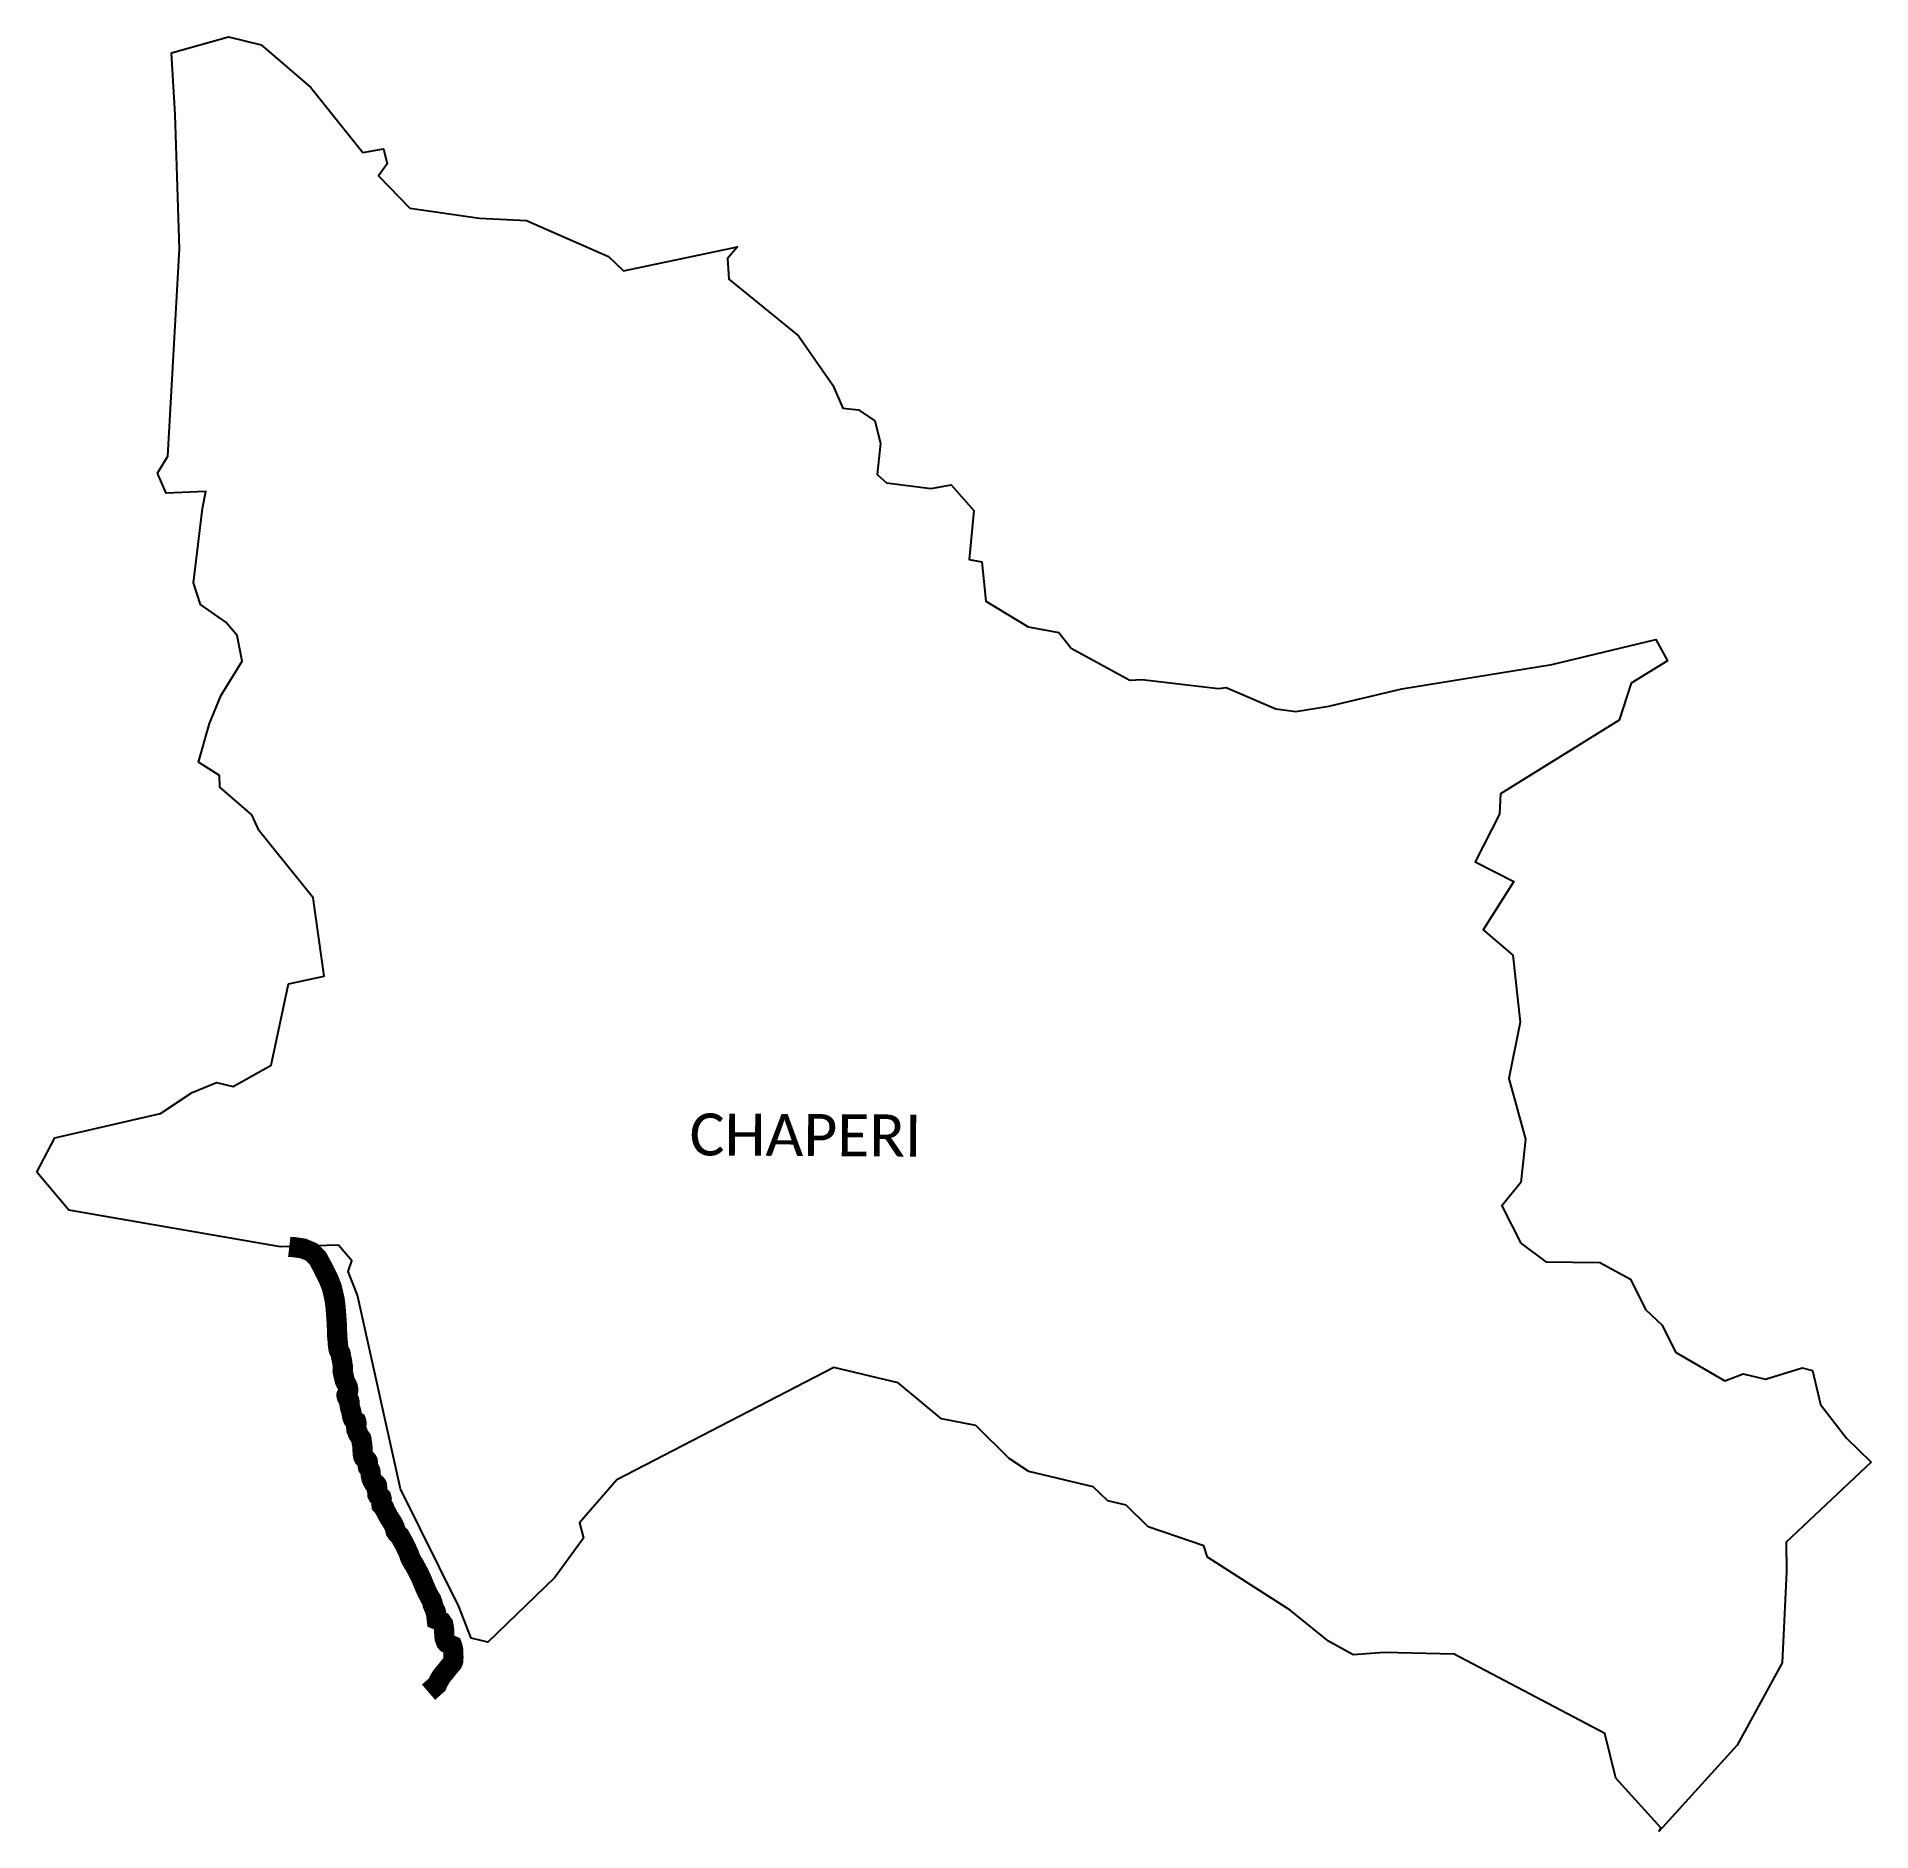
# Model space of a CAD drawing. Header units: metres. Extents: x 311214 to 315750, y 1906255 to 1910693.
import ezdxf

# ---------------------------------------------------------------- set-up
doc = ezdxf.new("R2010")
doc.units = ezdxf.units.M
for name, color, linetype in [('NATURALLY PROTECTED', 3, 'Continuous'), ('village', 3, 'Continuous'), ('VILLAGE NAME', 250, 'Continuous')]:
    doc.layers.add(name, color=color, linetype=linetype)
doc.styles.get("Standard").update_dxf_attribs({"font": 'calibri.ttf'})

msp = doc.modelspace()

# ---------------------------------------------------------------- linework, layer by layer
at = {"layer": 'NATURALLY PROTECTED', "color": 116, "true_color": 0x136734, "const_width": 50, "flags": 128}
msp.add_lwpolyline([(311838.8, 1907700), (311841.4, 1907699.7), (311850.1, 1907699.2), (311873.2, 1907695.8), (311893.2, 1907687.5), (311909, 1907672.1), (311920.3, 1907651.4), (311936.2, 1907619.7), (311944.4, 1907598.3), (311951.1, 1907568.7), (311953.3, 1907551.3), (311954.9, 1907530.1), (311956.6, 1907504.4), (311957.3, 1907479), (311958.7, 1907465), (311958.8, 1907460.4), (311959.8, 1907452.7), (311960.1, 1907450.1), (311960.8, 1907446.5), (311961.5, 1907444.5), (311962.8, 1907441.6), (311964.2, 1907438.9), (311965.4, 1907436.8), (311966.4, 1907433.2), (311967, 1907428.5), (311969.2, 1907418.1), (311970.4, 1907409.6), (311971.2, 1907404.4), (311971.2, 1907398.1), (311970.7, 1907392.9), (311971, 1907390.4), (311972.2, 1907386), (311973, 1907381.5), (311974.7, 1907374.6), (311976.2, 1907368.9), (311978.2, 1907364.4), (311981.7, 1907357.8), (311983.5, 1907353.5), (311984.3, 1907349.9), (311984.8, 1907346.7), (311984.4, 1907342.8), (311982.9, 1907338.6), (311980.5, 1907333.2), (311980.5, 1907331.6), (311981.1, 1907328.7), (311983.5, 1907324.5), (311985.6, 1907321.7), (311987.1, 1907319.3), (311987.8, 1907316.6), (311987.7, 1907313.7), (311987.7, 1907310.4), (311988.1, 1907308.1), (311988.9, 1907303.4), (311989.9, 1907299.8), (311991.1, 1907295.9), (311992.5, 1907290.5), (311993.7, 1907283.1), (311995.4, 1907276.7), (311996.5, 1907274), (311999, 1907270.9), (312000.3, 1907270.2), (312001.9, 1907269.6), (312004.2, 1907268.2), (312004.8, 1907266.4), (312005, 1907264.7), (312004.9, 1907260.7), (312004.2, 1907255.4), (312004.4, 1907253.1), (312004.6, 1907249.7), (312005, 1907247.2), (312006.4, 1907244.4), (312007.6, 1907242.5), (312008, 1907241), (312008.7, 1907237.8), (312010.5, 1907234.5), (312013.6, 1907230), (312015.2, 1907227.8), (312016.8, 1907225.7), (312017.4, 1907223.5), (312017.3, 1907220.1), (312017.6, 1907217.5), (312018.1, 1907214.8), (312018.9, 1907212.7), (312019.5, 1907210), (312019.6, 1907207.2), (312019.8, 1907202), (312020.1, 1907195), (312020.8, 1907185.9), (312021.6, 1907181.8), (312022.7, 1907179.2), (312026.4, 1907175.6), (312029.6, 1907173.5), (312031.9, 1907171), (312032.9, 1907168.9), (312033.2, 1907166.2), (312033.2, 1907161.4), (312032.9, 1907157.7), (312033.3, 1907155.2), (312034.7, 1907153.1), (312036.7, 1907150.4), (312038.6, 1907147.4), (312039.5, 1907145.1), (312039.8, 1907142.6), (312039.9, 1907139.6), (312040.1, 1907136), (312041, 1907131.9), (312042.2, 1907126.4), (312044.1, 1907121.9), (312046.7, 1907117.3), (312049.6, 1907114.7), (312053.5, 1907112.9), (312055.2, 1907110.9), (312055.9, 1907109.1), (312056, 1907106.5), (312055.5, 1907104.7), (312055, 1907103.5), (312054.6, 1907101.7), (312055.4, 1907099.1), (312056.9, 1907096.1), (312057.1, 1907094.1), (312056.7, 1907090), (312056.8, 1907087.4), (312057.4, 1907086.2), (312059.5, 1907085), (312063.2, 1907083.3), (312066.1, 1907080.6), (312067.4, 1907075.4), (312067.2, 1907067.8), (312066.7, 1907063), (312066.9, 1907061.3), (312068.5, 1907059.5), (312071.6, 1907057.7), (312073.3, 1907055.2), (312074.7, 1907050.9), (312085.2, 1907031), (312094.7, 1907016.5), (312099.5, 1907006.5), (312101.6, 1906997.1), (312105.1, 1906991.8), (312112.4, 1906984.4), (312116.7, 1906976.6), (312122.1, 1906966.9), (312126.6, 1906958.1), (312129.9, 1906950.6), (312132.6, 1906945.2), (312134.7, 1906940.5), (312136, 1906936.8), (312137.9, 1906931.1), (312141.2, 1906924.6), (312144.1, 1906919.3), (312146.5, 1906915.9), (312148.7, 1906912), (312152.7, 1906904.6), (312160.3, 1906890.4), (312167.9, 1906873.4), (312172.6, 1906862.1), (312178.7, 1906847.8), (312187.3, 1906831.4), (312189, 1906829.1), (312190.5, 1906826.5), (312192.9, 1906820.2), (312193.5, 1906814.8), (312196.7, 1906807.2), (312201.1, 1906797.7), (312202.2, 1906790.7), (312203.3, 1906779.8), (312203.5, 1906778.1), (312205.2, 1906777.4), (312208.9, 1906777.3), (312214.8, 1906773.6), (312219.6, 1906766.4), (312221.5, 1906756), (312222, 1906744), (312222.2, 1906738.3), (312222.9, 1906732.9), (312225.2, 1906725.9), (312226.8, 1906722.2), (312228.5, 1906720.1), (312234.5, 1906716.4), (312241.7, 1906713.4), (312242.5, 1906711.4), (312244.3, 1906702), (312244.7, 1906684.8), (312244, 1906675), (312241.5, 1906669.7), (312236.9, 1906664.9), (312227.8, 1906653.2), (312214.8, 1906637.3), (312208.7, 1906626.9), (312203.8, 1906616.8), (312190.4, 1906604.9), (312183.1, 1906598.6)], dxfattribs=at)
at = {"layer": 'village', "flags": 128}
msp.add_lwpolyline([(311214.3, 1907884.8), (311258.9, 1907969.2)], dxfattribs=at)
at = {"layer": 'village', "color": 3, "true_color": 0x00ff00}
for points in [[(311258.9, 1907969.2, 0), (311520.6, 1908029.4, 0), (311598.8, 1908081.4, 0), (311658.8, 1908106.5, 0), (311700.2, 1908096.8, 0), (311793.9, 1908149.3, 0), (311837.2, 1908350.2, 0), (311925.4, 1908369.6, 0), (311897.9, 1908562.9, 0), (311764.5, 1908728.7, 0), (311746.6, 1908768.1, 0), (311667, 1908836.7, 0), (311666.3, 1908865.4, 0), (311614.8, 1908898.7, 0), (311641.9, 1908994.4, 0), (311670.3, 1909064.1, 0), (311722.5, 1909148, 0), (311709.8, 1909212, 0), (311682, 1909244.9, 0), (311619.2, 1909288, 0), (311601.7, 1909341.6, 0), (311624.5, 1909526.1, 0), (311632.2, 1909568, 0), (311534.3, 1909563.9, 0), (311513.4, 1909613.5, 0), (311538.3, 1909655.6, 0), (311567.5, 1910168.1, 0), (311556.4, 1910500, 0), (311547.8, 1910653, 0), (311688.5, 1910692.6, 0), (311769.2, 1910672.5, 0), (311891.8, 1910566.9, 0), (312020.5, 1910406.4, 0), (312072.2, 1910415.4, 0), (312080.8, 1910378.3, 0), (312059.5, 1910348.2, 0), (312137.2, 1910268.6, 0), (312309.5, 1910243.4, 0), (312425.2, 1910237.8, 0), (312627.8, 1910148.7, 0), (312665, 1910113.8, 0), (312947.2, 1910173, 0), (312922.1, 1910143.9, 0), (312926, 1910093.1, 0), (313097.9, 1909953, 0), (313182.6, 1909830.6, 0), (313207.9, 1909773.6, 0), (313246.6, 1909769.6, 0), (313286.7, 1909742.6, 0), (313300.3, 1909687.2, 0), (313292.4, 1909609.6, 0), (313315.4, 1909589.2, 0), (313425.8, 1909575.1, 0), (313475.1, 1909584.1, 0), (313531.3, 1909521.2, 0), (313519.6, 1909399.5, 0), (313550.9, 1909394, 0), (313560.7, 1909296.8, 0), (313665.6, 1909233.3, 0), (313741.7, 1909219.2, 0), (313772, 1909180.7, 0), (313917.4, 1909101.3, 0), (313946.4, 1909102.6, 0), (314136.1, 1909080.7, 0), (314155, 1909083.1, 0), (314278.4, 1909030.5, 0), (314327.5, 1909024, 0), (314409.5, 1909036.7, 0), (314589.5, 1909079.6, 0), (314960.4, 1909140.4, 0), (315217.6, 1909201.8, 0), (315246.1, 1909148.9, 0), (315156.9, 1909093.5, 0), (315126.7, 1909002.4, 0), (314833.9, 1908819.9, 0), (314830.9, 1908769.8, 0), (314771, 1908652.2, 0), (314866.4, 1908603.7, 0), (314790.5, 1908483.9, 0), (314864, 1908421.2, 0), (314882.4, 1908255.4, 0), (314854.1, 1908116, 0), (314895.2, 1907965.9, 0), (314883.9, 1907859.1, 0), (314836.5, 1907801.3, 0), (314883.8, 1907709.2, 0)], [(314883.8, 1907709.2, 0), (314945.4, 1907663.2, 0), (315079, 1907661.6, 0), (315154.6, 1907620.3, 0), (315191.8, 1907544.8, 0), (315233.4, 1907505.9, 0), (315266.6, 1907439.7, 0), (315388, 1907368.2, 0), (315433.5, 1907386.1, 0), (315488.9, 1907372.5, 0), (315579.5, 1907400.4, 0), (315605, 1907394, 0), (315624.9, 1907309.8, 0), (315689.3, 1907227.1, 0), (315750.4, 1907167.1, 0), (315539.8, 1906969.5, 0), (315540.5, 1906895.9, 0), (315530.2, 1906671, 0), (315418.4, 1906467.6, 0), (315225.6, 1906254.5, 0), (315230.2, 1906263.4, 0), (315118.8, 1906385.6, 0), (315091.8, 1906496.8, 0), (314719.4, 1906692.5, 0), (314545.8, 1906696.4, 0), (314469.2, 1906691.1, 0), (314408.5, 1906724.7, 0), (314313.8, 1906801.6, 0), (314109.4, 1906932.2, 0), (314100.4, 1906960.8, 0), (313962.2, 1907007.8, 0), (313908.4, 1907060.7, 0), (313862.9, 1907071.8, 0), (313826.2, 1907106.3, 0), (313667.4, 1907144.5, 0), (313618.4, 1907176.8, 0), (313536.4, 1907258, 0), (313451.5, 1907274.5, 0), (313344.3, 1907364, 0), (313185.3, 1907401.4, 0), (312648.6, 1907123.6, 0), (312556.2, 1907017.6, 0), (312566.3, 1906979.2, 0), (312495.2, 1906881.9, 0), (312329.4, 1906722.1, 0), (312288.7, 1906731.9, 0), (312257.8, 1906810.8, 0), (312113.7, 1907101.5, 0), (312007.5, 1907580.3, 0), (311984.5, 1907638.6, 0), (311993.3, 1907665.7, 0), (311960.3, 1907703.7, 0), (311817.2, 1907700.1, 0), (311294, 1907791, 0), (311214.3, 1907884.8, 0)]]:
    msp.add_polyline3d(points, dxfattribs=at)

# ---------------------------------------------------------------- texts
at = {"layer": 'VILLAGE NAME', "insert": (312829, 1908030.1), "char_height": 104.04, "attachment_point": 1, "rotation": 359.6762}
msp.add_mtext_dynamic_manual_height_columns('CHAPERI', width=774.048, gutter_width=520.2, heights=[0], dxfattribs=at)

doc.saveas('drawing.dxf')
